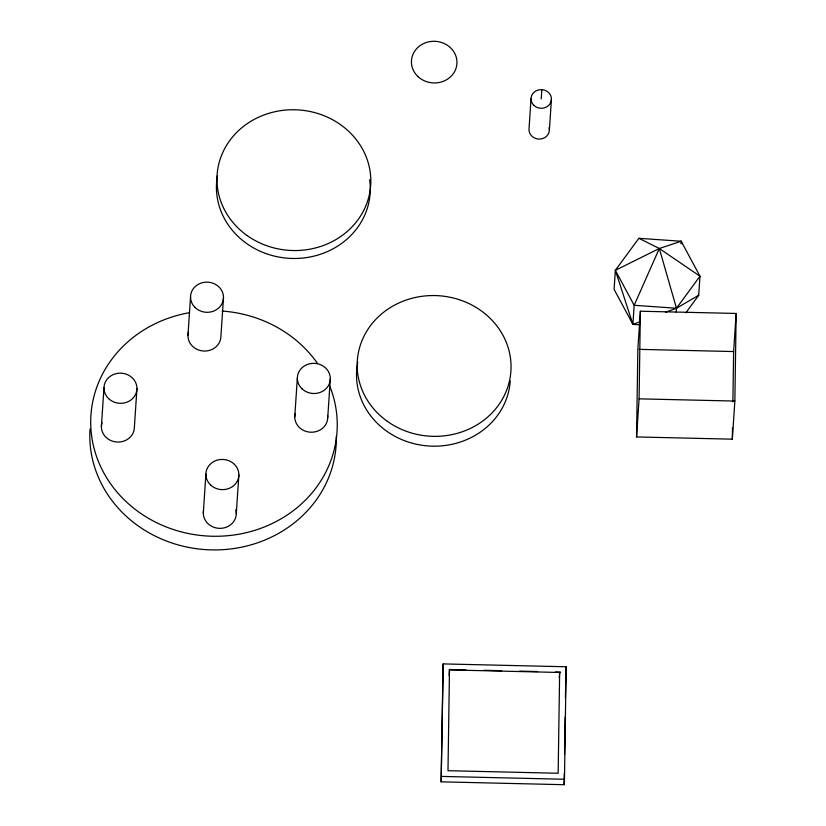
<?xml version="1.0" encoding="UTF-8"?>
<svg xmlns="http://www.w3.org/2000/svg" width="826" height="826" viewBox="0 0 826 826"><rect width="100%" height="100%" fill="white"/><g stroke="black" fill="none" stroke-linecap="round" stroke-linejoin="round"><path stroke-width="1.24" d="M441.136 781.84L443.159 663.908L566.14 666.768L564.478 779.269L564.117 784.7L441.136 781.84L443.159 663.908M449.478 669.917L447.991 770.699L558.159 773.26L559.646 672.478L449.478 669.917L449.117 675.348M564.117 784.7L564.292 773.198M564.571 754.014L565.118 716.947M565.407 697.774L566.14 666.768M636.557 436.944L637.848 349.326L640.377 311.226L736.162 313.457L734.861 401.064L732.332 439.174L636.557 436.944L639.087 398.844L640.377 311.226M732.332 439.174L732.507 427.569M732.889 401.808L733.633 351.556L736.162 313.457M101.391 426.588L103.962 387.859M136.94 388.623L134.37 427.362A16.489 15.085 3.8 0 1 115.506 441.879A16.489 15.085 3.8 0 1 102.011 422.705M187.956 335.573L190.527 296.844M203.32 512.894L205.891 474.155M223.495 297.608L220.924 336.337A16.489 15.085 3.8 0 1 202.071 350.864A16.489 15.085 3.8 0 1 188.576 331.68M236.288 513.658L238.869 474.919M294.768 416.769L297.339 378.029M327.746 417.533L330.317 378.793M531.025 98.728L528.981 129.527A10.211 9.334 3.8 0 0 540.38 139.047A10.211 9.334 3.8 0 0 549.083 127.576M541.226 98.965L541.846 89.755M549.393 130.002L551.438 99.203M559.295 677.909L559.646 672.478M685.828 312.827L698.713 295.264L699.983 276.214L681.182 241.244L638.87 238.301L615.36 270.329L614.1 289.379L632.902 324.35L639.314 324.794M640.16 321.665L632.902 324.35L634.162 305.3L659.324 248.492L681.182 241.244L681.956 243.649M676.226 312.052L676.473 308.243L659.324 248.492L638.87 238.301M681.006 243.784L681.182 241.244M698.713 295.264L676.473 308.243L665.58 312.269M615.36 270.329L659.324 248.492L699.983 276.214L676.473 308.243L634.162 305.3L615.36 270.329L632.902 324.35M639.128 349.357L733.633 351.556M639.087 398.844L734.861 401.064M449.21 669.494L465.854 669.876M483.799 670.299L501.733 670.712M519.668 671.125L537.602 671.548M555.537 671.961L560.658 672.085M441.497 776.409L564.478 779.269M336.316 436.231A123.311 112.739 3.8 0 1 210.651 549.868A123.311 112.739 3.8 0 1 90.013 429.128M329.966 386.558A123.311 112.739 3.8 0 1 250.257 531.665A123.311 112.739 3.8 0 1 94.598 450.304A123.311 112.739 3.8 0 1 188.844 312.796M222.225 311.051A123.311 112.739 3.8 0 1 317.463 363.337M327.633 415.561A16.489 15.085 3.8 0 1 310.493 432.204A16.489 15.085 3.8 0 1 295.13 413.826M235.792 509.745A16.489 15.085 3.8 0 1 220.656 528.351A16.489 15.085 3.8 0 1 203.485 510.922M510.251 380.91A76.973 70.375 3.8 0 1 426.102 445.782A76.973 70.375 3.8 0 1 357.162 365.804M357.338 364.596A76.973 70.375 3.8 0 1 357.782 362.191M369.635 179.696A76.973 70.375 3.8 0 1 292.063 258.455A76.973 70.375 3.8 0 1 217.455 175.69M195.194 307.613A16.489 15.085 3.8 0 0 222.875 301.5A16.489 15.085 3.8 0 0 202.959 282.554A16.489 15.085 3.8 0 0 195.194 307.613M108.64 398.628A16.489 15.085 3.8 0 0 136.321 392.515A16.489 15.085 3.8 0 0 116.404 373.569A16.489 15.085 3.8 0 0 108.64 398.628M302.017 388.809A16.489 15.085 3.8 0 0 329.698 382.686A16.489 15.085 3.8 0 0 309.781 363.75A16.489 15.085 3.8 0 0 302.017 388.809M210.558 484.934A16.489 15.085 3.8 0 0 238.249 478.812A16.489 15.085 3.8 0 0 218.322 459.865A16.489 15.085 3.8 0 0 210.558 484.934M387.291 421.312A76.973 70.375 3.8 0 0 510.396 375.933A76.973 70.375 3.8 0 0 404.626 300.602A76.973 70.375 3.8 0 0 387.291 421.312M247.067 235.513A76.973 70.375 3.8 0 0 370.172 190.135A76.973 70.375 3.8 0 0 264.403 114.804A76.973 70.375 3.8 0 0 247.067 235.513M533.916 105.398A10.211 9.334 3.8 0 0 551.056 101.608A10.211 9.334 3.8 0 0 538.728 89.879A10.211 9.334 3.8 0 0 533.916 105.398M417.873 76.477A22.777 20.826 3.8 0 0 456.107 68.031A22.777 20.826 3.8 0 0 428.601 41.868A22.777 20.826 3.8 0 0 417.873 76.477"/></g></svg>
